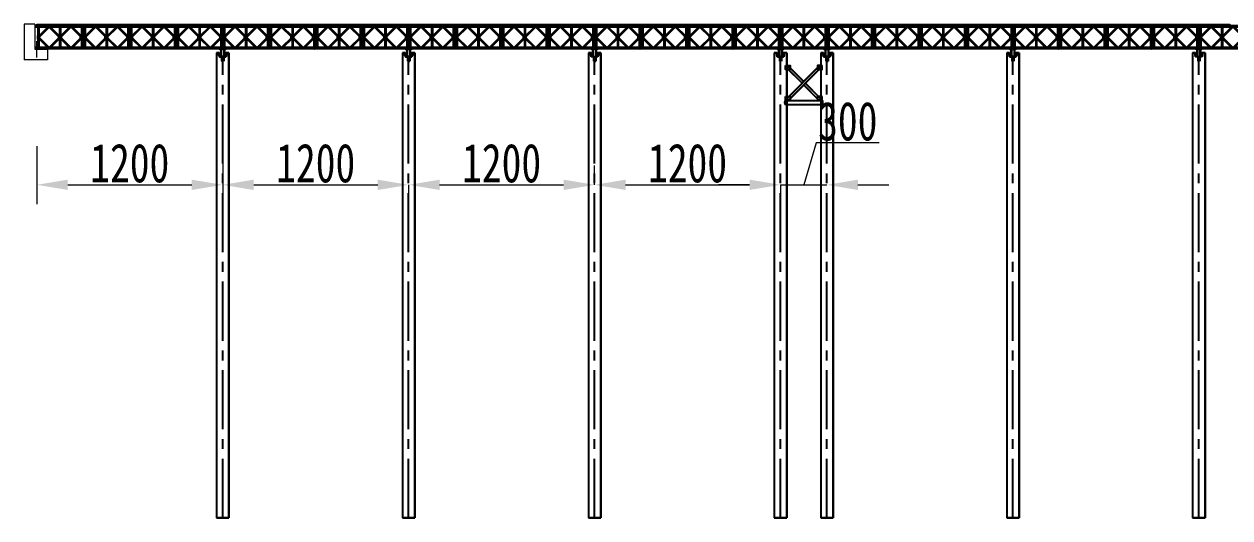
# Model space of a CAD drawing. Extents: x 0 to 558779, y 0 to 2762081.
# Drawn here: x 510676.8 to 510754.6, y 2757211.2 to 2757243.1 of the extents above; entities that cross this region are included whole.
import ezdxf

# ---------------------------------------------------------------- set-up
doc = ezdxf.new("R2010")
doc.units = 0
doc.header["$LTSCALE"] = 20
doc.header["$PDMODE"] = 34
doc.linetypes.add('CENTER', pattern=[2, 1.25, -0.25, 0.25, -0.25])
doc.linetypes.add('CENTER2', pattern=[28.575, 19.05, -3.175, 3.175, -3.175])
for name, color, linetype in [('7标注层', 4, 'Continuous'), ('工字钢', 3, 'Continuous'), ('斜撑', 7, 'Continuous'), ('钢筋', 1, 'Continuous'), ('钢管立柱', 2, 'Continuous')]:
    doc.layers.add(name, color=color, linetype=linetype)
for name, color, linetype, lineweight in [('center', 3, 'CENTER', 13), ('中心线', 6, 'CENTER', 15), ('标注', 3, 'Continuous', 15)]:
    doc.layers.add(name, color=color, linetype=linetype, lineweight=lineweight)
doc.styles.add('FS', font='仿宋_GB2312.ttf', dxfattribs={"width": 0.75})
doc.styles.get("Standard").update_dxf_attribs({"font": 'fsdb_e.shx', "width": 0.7, "bigfont": 'hzdx.shx'})
doc.dimstyles.new('100-1', dxfattribs={"dimtxt": 2.5, "dimasz": 2, "dimexe": 1.25, "dimexo": 1.25, "dimgap": 0.125, "dimtad": 1, "dimdec": 0, "dimlfac": 100, "dimdsep": 46, "dimtxsty": 'Standard', "dimcen": 0.001, "dimclrd": 256, "dimclre": 256, "dimclrt": 7, "dimadec": 4, "dimazin": 2, "dimtfac": 1, "dimtdec": 0, "dimtmove": 1, "dimatfit": 2, "dimfxlon": 1, "dimlwd": -1, "dimlwe": -1, "dimarcsym": 0})

# ---------------------------------------------------------------- blocks, each defined once
blk = doc.blocks.new('贝雷梁')
at = {"color": 7, "ltscale": 10}
for p, q in [((-7, 144.5), (-6.5, 145)), ((-7, 144.5), (-7, 135.5)), ((-7, 135.5), (-6.5, 135))]:
    blk.add_line(p, q, dxfattribs=at)
at = {"color": 7}
for p, q in [((-7, 144.5), (-7, 135.5)), ((-6.5, 145), (306.5, 145)), ((-6.5, 145), (306.5, 145)), ((-6.5, 135), (306.5, 135)), ((6, 135), (6, 5)), ((7.5, 58.7), (7.5, 81.3)), ((7.5, 81.3), (17.7, 81.3)), ((9, 70), (79.5, 140)), ((12, 77.2), (70.3, 135)), ((12, 135), (12, 5)), ((16.2, 73), (78.7, 135)), ((17.7, 58.7), (17.7, 81.3)), ((79.5, 140), (150, 70)), ((142.8, 73), (80.3, 135)), ((147, 77.2), (88.7, 135)), ((141.3, 81.3), (158.7, 81.3)), ((141.3, 58.7), (141.3, 81.3)), ((147, 135), (147, 5)), ((220.5, 140), (150, 70)), ((153, 77.2), (211.3, 135)), ((153, 135), (153, 5)), ((157.2, 73), (219.7, 135)), ((158.7, 58.7), (158.7, 81.3)), ((291, 70), (220.5, 140)), ((283.8, 73), (221.3, 135)), ((288, 77.2), (229.7, 135)), ((282.3, 58.7), (282.3, 81.3)), ((292.5, 81.3), (282.3, 81.3)), ((288, 135), (288, 5)), ((292.5, 58.7), (292.5, 81.3)), ((294, 135), (294, 5)), ((307, 144.5), (306.5, 145)), ((307, 135.5), (306.5, 135)), ((307, 144.5), (307, 135.5)), ((-7, 4.5), (-6.5, 5)), ((-7, 4.5), (-6.5, 5)), ((-7, -4.5), (-7, 4.5)), ((-7, -4.5), (-7, 4.5)), ((-6.5, 5), (306.5, 5)), ((7.5, 58.7), (17.7, 58.7)), ((9, 70), (79.5, 0)), ((12, 77.2), (16.2, 73)), ((12, 62.8), (16.2, 67)), ((12, 62.8), (70.3, 5)), ((16.2, 67), (78.7, 5)), ((79.5, 0), (150, 70)), ((142.8, 67), (80.3, 5)), ((147, 62.8), (88.7, 5)), ((141.3, 58.7), (158.7, 58.7)), ((142.8, 73), (147, 77.2)), ((142.8, 67), (147, 62.8)), ((220.5, 0), (150, 70)), ((157.2, 73), (153, 77.2)), ((157.2, 67), (153, 62.8)), ((153, 62.8), (211.3, 5)), ((157.2, 67), (219.7, 5)), ((291, 70), (220.5, 0)), ((283.8, 67), (221.3, 5)), ((288, 62.8), (229.7, 5)), ((282.3, 58.7), (292.5, 58.7)), ((288, 77.2), (283.8, 73)), ((288, 62.8), (283.8, 67)), ((307, 4.5), (306.5, 5)), ((307, -4.5), (307, 4.5)), ((-7, -4.5), (-6.5, -5)), ((-7, -4.5), (-6.5, -5)), ((-6.5, -5), (306.5, -5)), ((-6.5, -5), (306.5, -5)), ((307, -4.5), (306.5, -5))]:
    blk.add_line(p, q, dxfattribs=at)
at = {"color": 7, "ltscale": 10}
for centre in [(0, 140), (0, 140), (300, 140), (300, 140)]:
    blk.add_circle(centre, 2.5, dxfattribs=at)
at = {"color": 7}
for centre in [(0, 140), (0, 140), (0, 140), (0, 140), (0, 140), (0, 140), (0, 140), (0, 140), (300, 140), (300, 140), (300, 140), (300, 140), (300, 140), (300, 140), (300, 140), (300, 140), (0, 0), (300, 0), (300, 0), (300, 0), (300, 0), (300, 0), (300, 0)]:
    blk.add_circle(centre, 2.5, dxfattribs=at)
at = {"layer": 'center', "ltscale": 0.5}
for p, q in [((9, 145), (9, -5)), ((150, 145), (150, -5)), ((291, 145), (291, -5))]:
    blk.add_line(p, q, dxfattribs=at)
blk = doc.blocks.new('*U505')
at = {"xscale": -0.0100000000093132, "yscale": 0.0099999999947613, "zscale": 0.01}
blk.add_blockref('贝雷梁', (1.5, -0.7), dxfattribs=at)
blk = doc.blocks.new('*U504')
at = {"color": 0, "linetype": 'ByBlock', "lineweight": -2, "transparency": 16777216}
for p in [(0, 0), (3, 0), (6, 0), (9, 0), (12, 0), (15, 0), (18, 0), (21, 0), (24, 0), (27, 0), (30, 0), (33, 0), (36, 0), (39, 0), (42, 0), (45, 0), (48, 0), (51, 0), (54, 0), (57, 0), (60, 0), (63, 0), (66, 0), (69, 0), (72, 0), (75, 0)]:
    blk.add_blockref('*U505', p, dxfattribs=at)
blk = doc.blocks.new('*D506')
at = {"layer": 'DEFPOINTS', "color": 0, "transparency": 16777216}
for p in [(510677.579, 2757241.527), (510689.579, 2757240.922), (510689.579, 2757232.711)]:
    blk.add_point(p, dxfattribs=at)
at = {"layer": '标注', "transparency": 16777216}
for p, q in [((510677.579, 2757235.211), (510677.579, 2757231.461)), ((510679.579, 2757232.711), (510687.579, 2757232.711))]:
    blk.add_line(p, q, dxfattribs=at)
at = {"layer": '标注', "linetype": 'ByBlock', "transparency": 16777216}
blk.add_line((510689.579, 2757235.211), (510689.579, 2757231.461), dxfattribs=at)
at = {"layer": '标注', "transparency": 16777216}
for points in [[(510679.579, 2757233.044), (510679.579, 2757232.378), (510677.579, 2757232.711)], [(510687.579, 2757232.378), (510687.579, 2757233.044), (510689.579, 2757232.711)]]:
    blk.add_solid(points, dxfattribs=at)
at = {"layer": '标注', "color": 7, "transparency": 16777216, "insert": (510683.579, 2757234.1), "char_height": 2.5, "attachment_point": 5, "style": 'FS'}
blk.add_mtext('1200', dxfattribs=at)
blk = doc.blocks.new('*D507')
at = {"layer": 'DEFPOINTS', "color": 0, "transparency": 16777216}
for p in [(510689.579, 2757240.922), (510701.579, 2757232.732), (510701.579, 2757232.711)]:
    blk.add_point(p, dxfattribs=at)
at = {"layer": '标注', "transparency": 16777216}
for p, q in [((510689.579, 2757235.211), (510689.579, 2757231.461)), ((510691.579, 2757232.711), (510699.579, 2757232.711))]:
    blk.add_line(p, q, dxfattribs=at)
at = {"layer": '标注', "linetype": 'ByBlock', "transparency": 16777216}
blk.add_line((510701.579, 2757232.711), (510701.579, 2757231.461), dxfattribs=at)
at = {"layer": '标注', "transparency": 16777216}
for points in [[(510691.579, 2757233.044), (510691.579, 2757232.378), (510689.579, 2757232.711)], [(510699.579, 2757232.378), (510699.579, 2757233.044), (510701.579, 2757232.711)]]:
    blk.add_solid(points, dxfattribs=at)
at = {"layer": '标注', "color": 7, "transparency": 16777216, "insert": (510695.579, 2757234.1), "char_height": 2.5, "attachment_point": 5, "style": 'FS'}
blk.add_mtext('1200', dxfattribs=at)
blk = doc.blocks.new('*D508')
at = {"layer": 'DEFPOINTS', "color": 0, "transparency": 16777216}
for p in [(510701.579, 2757232.732), (510713.579, 2757232.711), (510713.579, 2757232.522)]:
    blk.add_point(p, dxfattribs=at)
at = {"layer": '标注', "linetype": 'ByBlock', "transparency": 16777216}
blk.add_line((510713.579, 2757232.711), (510713.579, 2757233.961), dxfattribs=at)
at = {"layer": '标注', "transparency": 16777216}
for p, q in [((510701.579, 2757232.711), (510701.579, 2757231.461)), ((510703.579, 2757232.711), (510711.579, 2757232.711))]:
    blk.add_line(p, q, dxfattribs=at)
for points in [[(510703.579, 2757233.044), (510703.579, 2757232.378), (510701.579, 2757232.711)], [(510711.579, 2757232.378), (510711.579, 2757233.044), (510713.579, 2757232.711)]]:
    blk.add_solid(points, dxfattribs=at)
at = {"layer": '标注', "color": 7, "transparency": 16777216, "insert": (510707.579, 2757234.1), "char_height": 2.5, "attachment_point": 5, "style": 'FS'}
blk.add_mtext('1200', dxfattribs=at)
blk = doc.blocks.new('*D509')
at = {"layer": 'DEFPOINTS', "color": 0, "transparency": 16777216}
for p in [(510713.579, 2757232.522), (510725.579, 2757232.803), (510725.579, 2757232.711)]:
    blk.add_point(p, dxfattribs=at)
at = {"layer": '标注', "transparency": 16777216}
for p, q in [((510713.579, 2757232.711), (510713.579, 2757233.961)), ((510715.579, 2757232.711), (510723.579, 2757232.711))]:
    blk.add_line(p, q, dxfattribs=at)
at = {"layer": '标注', "linetype": 'ByBlock', "transparency": 16777216}
blk.add_line((510725.579, 2757232.711), (510725.579, 2757231.461), dxfattribs=at)
at = {"layer": '标注', "transparency": 16777216}
for points in [[(510715.579, 2757233.044), (510715.579, 2757232.378), (510713.579, 2757232.711)], [(510723.579, 2757232.378), (510723.579, 2757233.044), (510725.579, 2757232.711)]]:
    blk.add_solid(points, dxfattribs=at)
at = {"layer": '标注', "color": 7, "transparency": 16777216, "insert": (510719.579, 2757234.1), "char_height": 2.5, "attachment_point": 5, "style": 'FS'}
blk.add_mtext('1200', dxfattribs=at)
blk = doc.blocks.new('800钢管1')
at = {"color": 5, "linetype": 'Continuous'}
for p, q in [((-91008.82, 147630.83), (-91006.82, 147630.83)), ((-91008.82, 147630.83), (-91008.82, 147630.67)), ((-91008.82, 147630.67), (-91008, 147630.67)), ((-91007.87, 147630.54), (-91007.87, 147626.12)), ((-91007.77, 147626.12), (-91007.77, 147630.54)), ((-91006.82, 147630.67), (-91007.64, 147630.67)), ((-91006.82, 147630.83), (-91004.82, 147630.83)), ((-91006.82, 147630.83), (-91006.82, 147630.67)), ((-91006.82, 147630.83), (-91006.82, 147630.67)), ((-91006.82, 147630.67), (-91006, 147630.67)), ((-91005.87, 147630.54), (-91005.87, 147626.12)), ((-91005.77, 147626.12), (-91005.77, 147630.54)), ((-91004.82, 147630.67), (-91005.64, 147630.67)), ((-91004.82, 147630.83), (-91004.82, 147630.67)), ((-91008, 147625.99), (-91008.82, 147625.99)), ((-91008.82, 147625.99), (-91008.82, 147625.83)), ((-91008.82, 147625.83), (-91006.82, 147625.83)), ((-91006.82, 147625.99), (-91007.64, 147625.99)), ((-91006, 147625.99), (-91006.82, 147625.99)), ((-91006.82, 147625.99), (-91006.82, 147625.83)), ((-91006.82, 147625.83), (-91006.82, 147625.99)), ((-91006.82, 147625.83), (-91004.82, 147625.83)), ((-91004.82, 147625.99), (-91005.64, 147625.99)), ((-91004.82, 147625.83), (-91004.82, 147625.99))]:
    blk.add_line(p, q, dxfattribs=at)
for centre, start, end in [((-91008, 147630.54), 360, 90), ((-91007.64, 147630.54), 90, 180), ((-91006, 147630.54), 360, 90), ((-91005.64, 147630.54), 90, 180), ((-91008, 147626.12), 270, 0), ((-91007.64, 147626.12), 180, 270), ((-91006, 147626.12), 270, 0), ((-91005.64, 147626.12), 180, 270)]:
    blk.add_arc(centre, 0.13, start, end, dxfattribs=at)
at = {"layer": '工字钢', "color": 7}
for points in [[(-91006.82, 147625.83), (-91008.82, 147625.83), (-91008.82, 147625.99), (-91008, 147625.99, 0.414214), (-91007.87, 147626.12), (-91007.87, 147630.54, 0.414214), (-91008, 147630.67), (-91008.82, 147630.67), (-91008.82, 147630.83), (-91006.82, 147630.83), (-91006.82, 147630.67), (-91007.64, 147630.67, 0.414214), (-91007.77, 147630.54), (-91007.77, 147626.12, 0.414214), (-91007.64, 147625.99), (-91006.82, 147625.99)], [(-91006.82, 147625.83), (-91008.82, 147625.83), (-91008.82, 147625.99), (-91008, 147625.99, 0.414214), (-91007.87, 147626.12), (-91007.87, 147630.54, 0.414214), (-91008, 147630.67), (-91008.82, 147630.67), (-91008.82, 147630.83), (-91006.82, 147630.83), (-91006.82, 147630.67), (-91007.64, 147630.67, 0.414214), (-91007.77, 147630.54), (-91007.77, 147626.12, 0.414214), (-91007.64, 147625.99), (-91006.82, 147625.99)], [(-91004.82, 147625.83), (-91006.82, 147625.83), (-91006.82, 147625.99), (-91006, 147625.99, 0.414214), (-91005.87, 147626.12), (-91005.87, 147630.54, 0.414214), (-91006, 147630.67), (-91006.82, 147630.67), (-91006.82, 147630.83), (-91004.82, 147630.83), (-91004.82, 147630.67), (-91005.64, 147630.67, 0.414214), (-91005.77, 147630.54), (-91005.77, 147626.12, 0.414214), (-91005.64, 147625.99), (-91004.82, 147625.99)]]:
    blk.add_lwpolyline(points, format="xyb", close=True, dxfattribs=at)
at = {"layer": '钢管立柱', "color": 7, "lineweight": -3}
for p, q in [((-91010.82, 147628.33), (-91008.97, 147628.33)), ((-91008.97, 147628.33), (-91008.97, 147625.83)), ((-91002.82, 147628.33), (-91004.67, 147628.33)), ((-91004.67, 147628.33), (-91004.67, 147625.83)), ((-91004.67, 147625.83), (-91008.97, 147625.83)), ((-91002.82, 147328.33), (-91010.82, 147328.33))]:
    blk.add_line(p, q, dxfattribs=at)
at = {"layer": '钢管立柱', "color": 7, "linetype": 'Continuous'}
for p, q in [((-91008.97, 147628.33), (-91010.82, 147628.33)), ((-91010.82, 147628.33), (-91010.82, 147328.33)), ((-91009.24, 147628.2), (-91007.86, 147628.2)), ((-91009.24, 147626.68), (-91009.24, 147628.2)), ((-91007.86, 147626.68), (-91009.24, 147626.68)), ((-91008.97, 147625.83), (-91008.97, 147628.33)), ((-91007.86, 147628.2), (-91007.86, 147626.68)), ((-91007.78, 147626.68), (-91007.78, 147628.2)), ((-91005.78, 147628.2), (-91004.39, 147628.2)), ((-91005.78, 147626.68), (-91005.78, 147628.2)), ((-91004.39, 147626.68), (-91005.78, 147626.68)), ((-91002.82, 147628.33), (-91004.67, 147628.33)), ((-91004.67, 147628.33), (-91004.67, 147625.83)), ((-91004.39, 147628.2), (-91004.39, 147626.68)), ((-91002.82, 147328.33), (-91002.82, 147628.33)), ((-91004.67, 147625.83), (-91008.97, 147625.83)), ((-91010.82, 147328.33), (-91002.82, 147328.33))]:
    blk.add_line(p, q, dxfattribs=at)
at = {"layer": '钢管立柱', "color": 7, "linetype": 'ByBlock', "ltscale": 10}
for p, q in [((-91007.51, 147625.83), (-91007.51, 147623.03)), ((-91007.42, 147625.83), (-91007.42, 147623.03)), ((-91006.21, 147625.83), (-91006.21, 147623.03)), ((-91006.12, 147625.83), (-91006.12, 147623.03))]:
    blk.add_line(p, q, dxfattribs=at)
at = {"layer": '钢管立柱', "color": 7}
for p, q in [((-91007.42, 147623.03), (-91007.51, 147623.03)), ((-91006.21, 147623.03), (-91006.12, 147623.03))]:
    blk.add_line(p, q, dxfattribs=at)
at = {"layer": '钢管立柱', "color": 7, "linetype": 'ByBlock', "ltscale": 0.05}
for p, q in [((-91007.47, 147625.83), (-91007.47, 147623.03)), ((-91006.17, 147625.83), (-91006.17, 147623.03))]:
    blk.add_line(p, q, dxfattribs=at)
at = {"layer": '钢管立柱', "color": 3, "linetype": 'CENTER2', "ltscale": 0.1}
blk.add_line((-91006.82, 147328.33), (-91006.82, 147625.83), dxfattribs=at)
at = {"layer": '钢管立柱', "color": 7, "lineweight": -3}
for points in [[(-91010.82, 147628.33), (-91010.82, 147328.33)], [(-91002.82, 147628.33), (-91002.82, 147328.33)]]:
    blk.add_lwpolyline(points, dxfattribs=at)
for points in [[(-91009.24, 147628.2), (-91007.86, 147628.2), (-91007.86, 147626.68), (-91009.24, 147626.68)], [(-91004.39, 147628.2), (-91005.78, 147628.2), (-91005.78, 147626.68), (-91004.39, 147626.68)]]:
    blk.add_lwpolyline(points, close=True, dxfattribs=at)
blk = doc.blocks.new('720')
blk.add_blockref('800钢管1', (2169.83, -2792.16))
blk = doc.blocks.new('*D510')
at = {"layer": 'DEFPOINTS', "color": 0, "transparency": 16777216}
for p in [(510725.579, 2757232.711), (510728.579, 2757232.711), (510728.579, 2757232.711)]:
    blk.add_point(p, dxfattribs=at)
at = {"layer": '标注', "transparency": 16777216}
for p, q in [((510727.889, 2757235.413), (510727.079, 2757232.711)), ((510731.954, 2757235.413), (510727.889, 2757235.413)), ((510725.579, 2757233.961), (510725.579, 2757233.961)), ((510723.579, 2757232.711), (510721.579, 2757232.711)), ((510725.579, 2757232.711), (510728.579, 2757232.711)), ((510730.579, 2757232.711), (510732.579, 2757232.711))]:
    blk.add_line(p, q, dxfattribs=at)
at = {"layer": '标注', "linetype": 'ByBlock', "transparency": 16777216}
blk.add_line((510728.579, 2757233.961), (510728.579, 2757233.961), dxfattribs=at)
at = {"layer": '标注', "transparency": 16777216}
for points in [[(510723.579, 2757232.378), (510723.579, 2757233.044), (510725.579, 2757232.711)], [(510730.579, 2757233.044), (510730.579, 2757232.378), (510728.579, 2757232.711)]]:
    blk.add_solid(points, dxfattribs=at)
at = {"layer": '标注', "color": 7, "transparency": 16777216, "insert": (510729.921, 2757236.802), "char_height": 2.5, "attachment_point": 5, "style": 'FS'}
blk.add_mtext('300', dxfattribs=at)
blk = doc.blocks.new('制动墩')
at = {"color": 4, "ltscale": 16}
for p, q in [((516029.374, 2752546.495), (516031.744, 2752546.495)), ((516029.374, 2752546.222), (516031.744, 2752546.222))]:
    blk.add_line(p, q, dxfattribs=at)
for centre, start, end in [((516029.53, 2752546.359), 138.70923, 221.29077), ((516031.589, 2752546.359), 318.70923, 41.29077)]:
    blk.add_arc(centre, 0.207, start, end, dxfattribs=at)
at = {"layer": '斜撑'}
for p, q in [((516029.474, 2752546.623), (516031.513, 2752548.673)), ((516029.481, 2752546.616), (516031.52, 2752548.666)), ((516029.492, 2752548.561), (516029.606, 2752548.673)), ((516030.447, 2752547.601), (516029.492, 2752548.561)), ((516030.454, 2752547.608), (516029.499, 2752548.568)), ((516029.58, 2752546.517), (516031.62, 2752548.568)), ((516029.588, 2752546.51), (516031.627, 2752548.561)), ((516030.552, 2752547.707), (516029.599, 2752548.666)), ((516030.559, 2752547.714), (516029.606, 2752548.673)), ((516031.627, 2752548.561), (516031.513, 2752548.673)), ((516031.531, 2752546.51), (516030.559, 2752547.487)), ((516031.539, 2752546.517), (516030.567, 2752547.494)), ((516031.638, 2752546.616), (516030.665, 2752547.594)), ((516031.645, 2752546.623), (516030.672, 2752547.601)), ((516029.588, 2752546.51), (516029.474, 2752546.623)), ((516031.531, 2752546.51), (516031.645, 2752546.623))]:
    blk.add_line(p, q, dxfattribs=at)
for points in [[(516029.374, 2752548.745), (516029.674, 2752548.745), (516029.674, 2752548.495), (516029.374, 2752548.495)], [(516031.744, 2752548.745), (516031.444, 2752548.745), (516031.444, 2752548.495), (516031.744, 2752548.495)], [(516029.374, 2752546.745), (516029.674, 2752546.745), (516029.674, 2752546.495), (516029.374, 2752546.495)], [(516031.744, 2752546.745), (516031.444, 2752546.745), (516031.444, 2752546.495), (516031.744, 2752546.495)]]:
    blk.add_lwpolyline(points, close=True, dxfattribs=at)
at = {"xscale": 0.09999999997671699, "yscale": 0.09999999997671699, "zscale": 0.09999999997671699}
for p in [(524912.758, 2738065.948), (524915.758, 2738065.948)]:
    blk.add_blockref('720', p, dxfattribs=at)
blk = doc.blocks.new('*U511')
blk.add_blockref('制动墩', (-516018.559, -2752534.69))
at = {"layer": '7标注层', "color": 7, "xscale": 0.09999999997671699, "yscale": 0.09999999997671699, "zscale": 0.09999999997671699}
blk.add_blockref('720', (8870.199, -14468.743), dxfattribs=at)
at = {"layer": '标注', "color": 1, "linetype": 'Continuous', "xscale": 0.09999999997671699, "yscale": 0.09999999997671699, "zscale": 0.09999999997671699}
blk.add_blockref('720', (8882.199, -14468.743), dxfattribs=at)
blk = doc.blocks.new('*U512')
at = {"color": 0, "linetype": 'ByBlock', "lineweight": -2, "transparency": 16777216}
for p in [(0, 0), (39, 0)]:
    blk.add_blockref('*U511', p, dxfattribs=at)

msp = doc.modelspace()

# ---------------------------------------------------------------- linework, layer by layer
at = {"layer": '中心线', "color": 2, "ltscale": 4}
msp.add_line((510677.579, 2757240.915), (510677.579, 2757241.977), dxfattribs=at)
at = {"layer": '标注', "linetype": 'Continuous', "lineweight": 0}
for points in [[(510677.579, 2757243.077), (510679.079, 2757243.077), (510679.079, 2757242.977), (510677.579, 2757242.977)], [(510679.089, 2757243.077), (510680.589, 2757243.077), (510680.589, 2757242.977), (510679.089, 2757242.977)], [(510680.599, 2757243.077), (510682.099, 2757243.077), (510682.099, 2757242.977), (510680.599, 2757242.977)], [(510682.109, 2757243.077), (510683.609, 2757243.077), (510683.609, 2757242.977), (510682.109, 2757242.977)], [(510683.619, 2757243.077), (510685.119, 2757243.077), (510685.119, 2757242.977), (510683.619, 2757242.977)], [(510685.129, 2757243.077), (510686.629, 2757243.077), (510686.629, 2757242.977), (510685.129, 2757242.977)], [(510686.639, 2757243.077), (510688.139, 2757243.077), (510688.139, 2757242.977), (510686.639, 2757242.977)], [(510688.149, 2757243.077), (510689.649, 2757243.077), (510689.649, 2757242.977), (510688.149, 2757242.977)], [(510689.659, 2757243.077), (510691.159, 2757243.077), (510691.159, 2757242.977), (510689.659, 2757242.977)], [(510691.169, 2757243.077), (510692.669, 2757243.077), (510692.669, 2757242.977), (510691.169, 2757242.977)], [(510692.679, 2757243.077), (510694.179, 2757243.077), (510694.179, 2757242.977), (510692.679, 2757242.977)], [(510694.189, 2757243.077), (510695.689, 2757243.077), (510695.689, 2757242.977), (510694.189, 2757242.977)], [(510695.699, 2757243.077), (510697.199, 2757243.077), (510697.199, 2757242.977), (510695.699, 2757242.977)], [(510697.209, 2757243.077), (510698.709, 2757243.077), (510698.709, 2757242.977), (510697.209, 2757242.977)], [(510698.719, 2757243.077), (510700.219, 2757243.077), (510700.219, 2757242.977), (510698.719, 2757242.977)], [(510700.229, 2757243.077), (510701.729, 2757243.077), (510701.729, 2757242.977), (510700.229, 2757242.977)], [(510701.739, 2757243.077), (510703.239, 2757243.077), (510703.239, 2757242.977), (510701.739, 2757242.977)], [(510703.249, 2757243.077), (510704.749, 2757243.077), (510704.749, 2757242.977), (510703.249, 2757242.977)], [(510704.759, 2757243.077), (510706.259, 2757243.077), (510706.259, 2757242.977), (510704.759, 2757242.977)], [(510706.269, 2757243.077), (510707.769, 2757243.077), (510707.769, 2757242.977), (510706.269, 2757242.977)], [(510707.779, 2757243.077), (510709.279, 2757243.077), (510709.279, 2757242.977), (510707.779, 2757242.977)], [(510709.289, 2757243.077), (510710.789, 2757243.077), (510710.789, 2757242.977), (510709.289, 2757242.977)], [(510710.799, 2757243.077), (510712.299, 2757243.077), (510712.299, 2757242.977), (510710.799, 2757242.977)], [(510712.309, 2757243.077), (510713.809, 2757243.077), (510713.809, 2757242.977), (510712.309, 2757242.977)], [(510713.819, 2757243.077), (510715.319, 2757243.077), (510715.319, 2757242.977), (510713.819, 2757242.977)], [(510715.329, 2757243.077), (510716.829, 2757243.077), (510716.829, 2757242.977), (510715.329, 2757242.977)], [(510716.839, 2757243.077), (510718.339, 2757243.077), (510718.339, 2757242.977), (510716.839, 2757242.977)], [(510718.349, 2757243.077), (510719.849, 2757243.077), (510719.849, 2757242.977), (510718.349, 2757242.977)], [(510719.859, 2757243.077), (510721.359, 2757243.077), (510721.359, 2757242.977), (510719.859, 2757242.977)], [(510721.369, 2757243.077), (510722.869, 2757243.077), (510722.869, 2757242.977), (510721.369, 2757242.977)], [(510722.879, 2757243.077), (510724.379, 2757243.077), (510724.379, 2757242.977), (510722.879, 2757242.977)], [(510724.389, 2757243.077), (510725.889, 2757243.077), (510725.889, 2757242.977), (510724.389, 2757242.977)], [(510725.899, 2757243.077), (510727.399, 2757243.077), (510727.399, 2757242.977), (510725.899, 2757242.977)], [(510727.409, 2757243.077), (510728.909, 2757243.077), (510728.909, 2757242.977), (510727.409, 2757242.977)], [(510728.919, 2757243.077), (510730.419, 2757243.077), (510730.419, 2757242.977), (510728.919, 2757242.977)], [(510730.429, 2757243.077), (510731.929, 2757243.077), (510731.929, 2757242.977), (510730.429, 2757242.977)], [(510731.939, 2757243.077), (510733.439, 2757243.077), (510733.439, 2757242.977), (510731.939, 2757242.977)], [(510733.449, 2757243.077), (510734.949, 2757243.077), (510734.949, 2757242.977), (510733.449, 2757242.977)], [(510734.959, 2757243.077), (510736.459, 2757243.077), (510736.459, 2757242.977), (510734.959, 2757242.977)], [(510736.469, 2757243.077), (510737.969, 2757243.077), (510737.969, 2757242.977), (510736.469, 2757242.977)], [(510737.979, 2757243.077), (510739.479, 2757243.077), (510739.479, 2757242.977), (510737.979, 2757242.977)], [(510739.489, 2757243.077), (510740.989, 2757243.077), (510740.989, 2757242.977), (510739.489, 2757242.977)], [(510740.999, 2757243.077), (510742.499, 2757243.077), (510742.499, 2757242.977), (510740.999, 2757242.977)], [(510742.509, 2757243.077), (510744.009, 2757243.077), (510744.009, 2757242.977), (510742.509, 2757242.977)], [(510744.019, 2757243.077), (510745.519, 2757243.077), (510745.519, 2757242.977), (510744.019, 2757242.977)], [(510745.529, 2757243.077), (510747.029, 2757243.077), (510747.029, 2757242.977), (510745.529, 2757242.977)], [(510747.039, 2757243.077), (510748.539, 2757243.077), (510748.539, 2757242.977), (510747.039, 2757242.977)], [(510748.549, 2757243.077), (510750.049, 2757243.077), (510750.049, 2757242.977), (510748.549, 2757242.977)], [(510750.059, 2757243.077), (510751.559, 2757243.077), (510751.559, 2757242.977), (510750.059, 2757242.977)], [(510751.569, 2757243.077), (510753.069, 2757243.077), (510753.069, 2757242.977), (510751.569, 2757242.977)], [(510753.079, 2757243.077), (510754.579, 2757243.077), (510754.579, 2757242.977), (510753.079, 2757242.977)]]:
    msp.add_lwpolyline(points, close=True, dxfattribs=at)
at = {"layer": '钢筋', "color": 5, "lineweight": 18}
for p, q in [((510677.459, 2757243.077), (510676.759, 2757243.077)), ((510676.759, 2757243.077), (510676.759, 2757240.767)), ((510677.459, 2757243.077), (510677.459, 2757241.467)), ((510677.459, 2757241.467), (510678.259, 2757241.467)), ((510677.479, 2757241.457), (510677.479, 2757241.477)), ((510677.579, 2757241.477), (510677.479, 2757241.477)), ((510677.579, 2757241.457), (510677.479, 2757241.457)), ((510677.579, 2757241.477), (510677.679, 2757241.477)), ((510677.579, 2757241.457), (510677.679, 2757241.457)), ((510677.679, 2757241.457), (510677.679, 2757241.477)), ((510678.259, 2757241.467), (510678.259, 2757240.767)), ((510678.259, 2757240.767), (510676.759, 2757240.767))]:
    msp.add_line(p, q, dxfattribs=at)

# ---------------------------------------------------------------- block references
for name, p in [('*U504', (510679.079, 2757242.227)), ('*U512', (510715.079, 2757226.352))]:
    msp.add_blockref(name, p)
at = {"color": 7, "xscale": 0.09999999997671699, "yscale": 0.09999999997671699, "zscale": 0.09999999997671699}
msp.add_blockref('720', (519573.277, 2742757.609), dxfattribs=at)

# ---------------------------------------------------------------- dimensions: what is measured, and where the dimension line sits
at = {"layer": '标注', "color": 1, "linetype": 'Continuous'}
for base, p1, p2, picture, middle in [((510689.579, 2757232.711), (510677.579, 2757241.527), (510689.579, 2757240.922), '*D506', (510683.579, 2757234.1)), ((510701.579, 2757232.711), (510689.579, 2757240.922), (510701.579, 2757232.732), '*D507', (510695.579, 2757234.1)), ((510728.579, 2757232.711), (510725.579, 2757232.711), (510728.579, 2757232.711), '*D510', (510728.014, 2757236.802)), ((510713.579, 2757232.711), (510701.579, 2757232.732), (510713.579, 2757232.522), '*D508', (510707.579, 2757234.1)), ((510725.579, 2757232.711), (510713.579, 2757232.522), (510725.579, 2757232.803), '*D509', (510719.579, 2757234.1))]:
    dim = msp.add_linear_dim(base=base, p1=p1, p2=p2, dimstyle='100-1', override={"dimtxsty": 'FS'}, dxfattribs=at)
    dim.commit()
    dim.dimension.update_dxf_attribs({"geometry": picture, "text_midpoint": middle})

doc.saveas('drawing.dxf')
